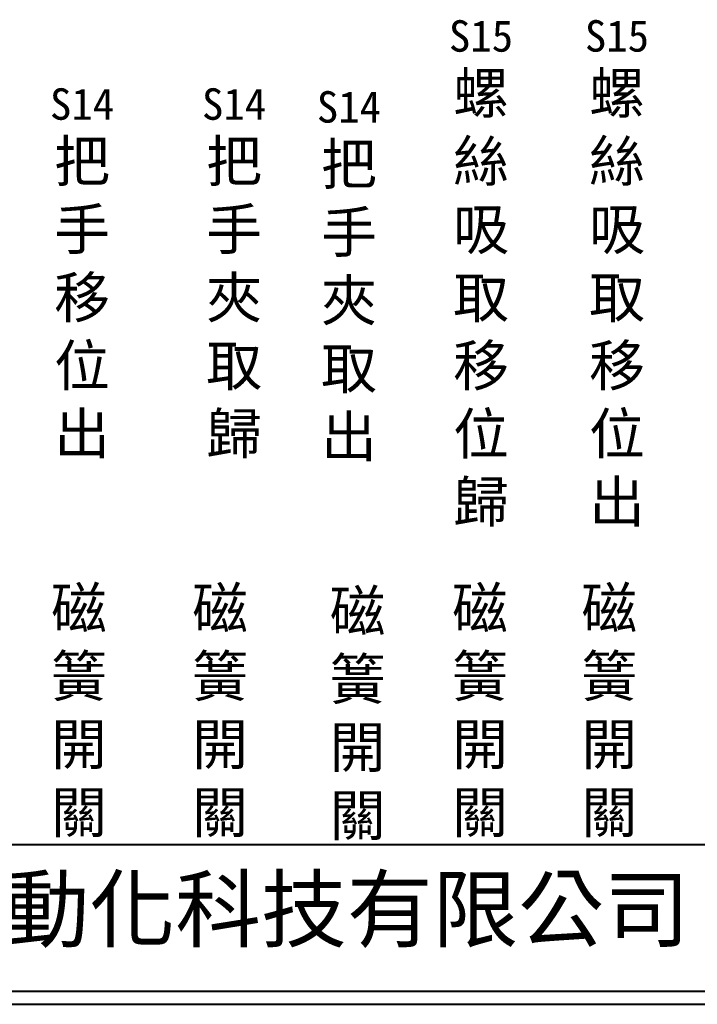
# Model space of a CAD drawing. Extents: x 325 to 612, y 3 to 207.
# Drawn here: x 390 to 454.7, y 3 to 97 of the extents above; entities that cross this region are included whole.
import ezdxf

# ---------------------------------------------------------------- set-up
doc = ezdxf.new("R2010")
doc.units = 0
doc.layers.add('圖框層', color=7, linetype='CONTINUOUS')
doc.layers.add('標尺寸層', color=3, linetype='CONTINUOUS')
doc.styles.add('CNS', font='romanc.shx', dxfattribs={"bigfont": 'chineset.shx'})
doc.styles.add('STSL', font='kaiu.ttf')

msp = doc.modelspace()

# ---------------------------------------------------------------- linework, layer by layer
at = {"layer": '圖框層', "color": 7}
for p, q in [((326.569, 18.25), (611.07, 18.25)), ((326.569, 4.25), (611.07, 4.25)), ((325.319, 3), (612.319, 3))]:
    msp.add_line(p, q, dxfattribs=at)

# ---------------------------------------------------------------- texts
at = {"layer": '圖框層', "color": 4, "style": 'STSL'}
msp.add_text('泓陞自動化科技有限公司', height=6, dxfattribs=at).set_placement((363.923, 9.076))
at = {"layer": '標尺寸層', "color": 7, "char_height": 3.9, "width": 4.96081, "attachment_point": 5, "style": 'CNS'}
for s, insert in [('{\\fDFKai-SB|b0|i0|c136|p65;\\H0.76923x;S15\\H1.3x;螺絲吸取移位歸}', (434.026, 72.753)), ('{\\fDFKai-SB|b0|i0|c136|p65;\\H0.76923x;S15\\H1.3x;螺絲吸取移位出}', (447.002, 72.753)), ('{\\fDFKai-SB|b0|i0|c136|p65;\\H0.76923x;S14\\H1.3x;把手移位出}', (395.951, 72.753)), ('{\\fDFKai-SB|b0|i0|c136|p65;\\H0.76923x;S14\\H1.3x;把手夾取歸}', (410.459, 72.757)), ('{\\fDFKai-SB|b0|i0|c136|p65;\\H0.76923x;S14\\H1.3x;把手夾取出}', (421.419, 72.478)), ('{\\fDFKai-SB|b0|i0|c136|p65;磁簧開關}', (395.652, 30.853)), ('{\\fDFKai-SB|b0|i0|c136|p65;磁簧開關}', (409.119, 30.849)), ('{\\fDFKai-SB|b0|i0|c136|p65;磁簧開關}', (433.927, 30.853)), ('{\\fDFKai-SB|b0|i0|c136|p65;磁簧開關}', (446.267, 30.853)), ('{\\fDFKai-SB|b0|i0|c136|p65;磁簧開關}', (422.244, 30.571))]:
    msp.add_mtext(s, dxfattribs=dict(at, insert=insert))

doc.saveas('drawing.dxf')
